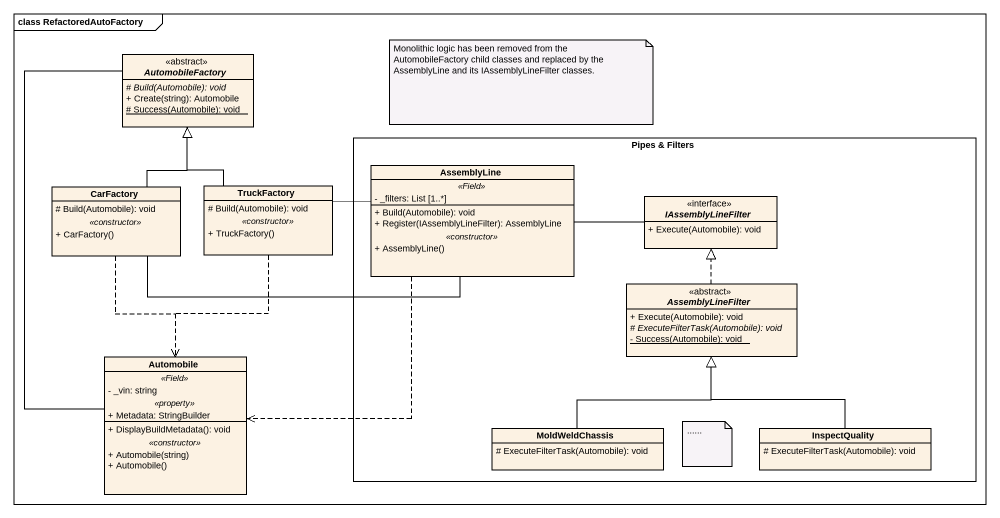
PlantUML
@startuml
mainframe class RefactoredAutoFactory
hide circle
hide empty members
skinparam classAttributeIconSize 0
abstract class AutomobileFactory <<abstract>> {
  {abstract} # Build(Automobile): void
  + Create(string): Automobile
  {static} # Success(Automobile): void
}
rectangle "Pipes & Filters" as Pipes_Filters {
  class AssemblyLine {
    .. <<Field>> ..
    - _filters: List [1..*]
    --
    + Build(Automobile): void
    + Register(IAssemblyLineFilter): AssemblyLine
    .. <<constructor>> ..
    + AssemblyLine()
  }
  interface IAssemblyLineFilter <<interface>> {
    + Execute(Automobile): void
  }
  abstract class AssemblyLineFilter <<abstract>> {
    + Execute(Automobile): void
    {abstract} # ExecuteFilterTask(Automobile): void
    {static} - Success(Automobile): void
  }
  class MoldWeldChassis {
    # ExecuteFilterTask(Automobile): void
  }
  class InspectQuality {
    # ExecuteFilterTask(Automobile): void
  }
}
class CarFactory {
  # Build(Automobile): void
  .. <<constructor>> ..
  + CarFactory()
}
class TruckFactory {
  # Build(Automobile): void
  .. <<constructor>> ..
  + TruckFactory()
}
class Automobile {
  .. <<Field>> ..
  - _vin: string
  .. <<property>> ..
  + Metadata: StringBuilder
  --
  + DisplayBuildMetadata(): void
  .. <<constructor>> ..
  + Automobile(string)
  + Automobile()
}
AutomobileFactory -- Automobile
AssemblyLine -right- IAssemblyLineFilter
AssemblyLine ..> Automobile
CarFactory -up-|> AutomobileFactory
CarFactory -right- AssemblyLine
CarFactory ..> Automobile
TruckFactory -up-|> AutomobileFactory
TruckFactory -right- AssemblyLine
TruckFactory ..> Automobile
AssemblyLineFilter .up.|> IAssemblyLineFilter
MoldWeldChassis -up-|> AssemblyLineFilter
InspectQuality -up-|> AssemblyLineFilter
note as N1
  Monolithic logic has been removed from the AutomobileFactory child classes and replaced by the AssemblyLine and its IAssemblyLineFilter classes.
end note
note as N2
  ~......
end note
@enduml
